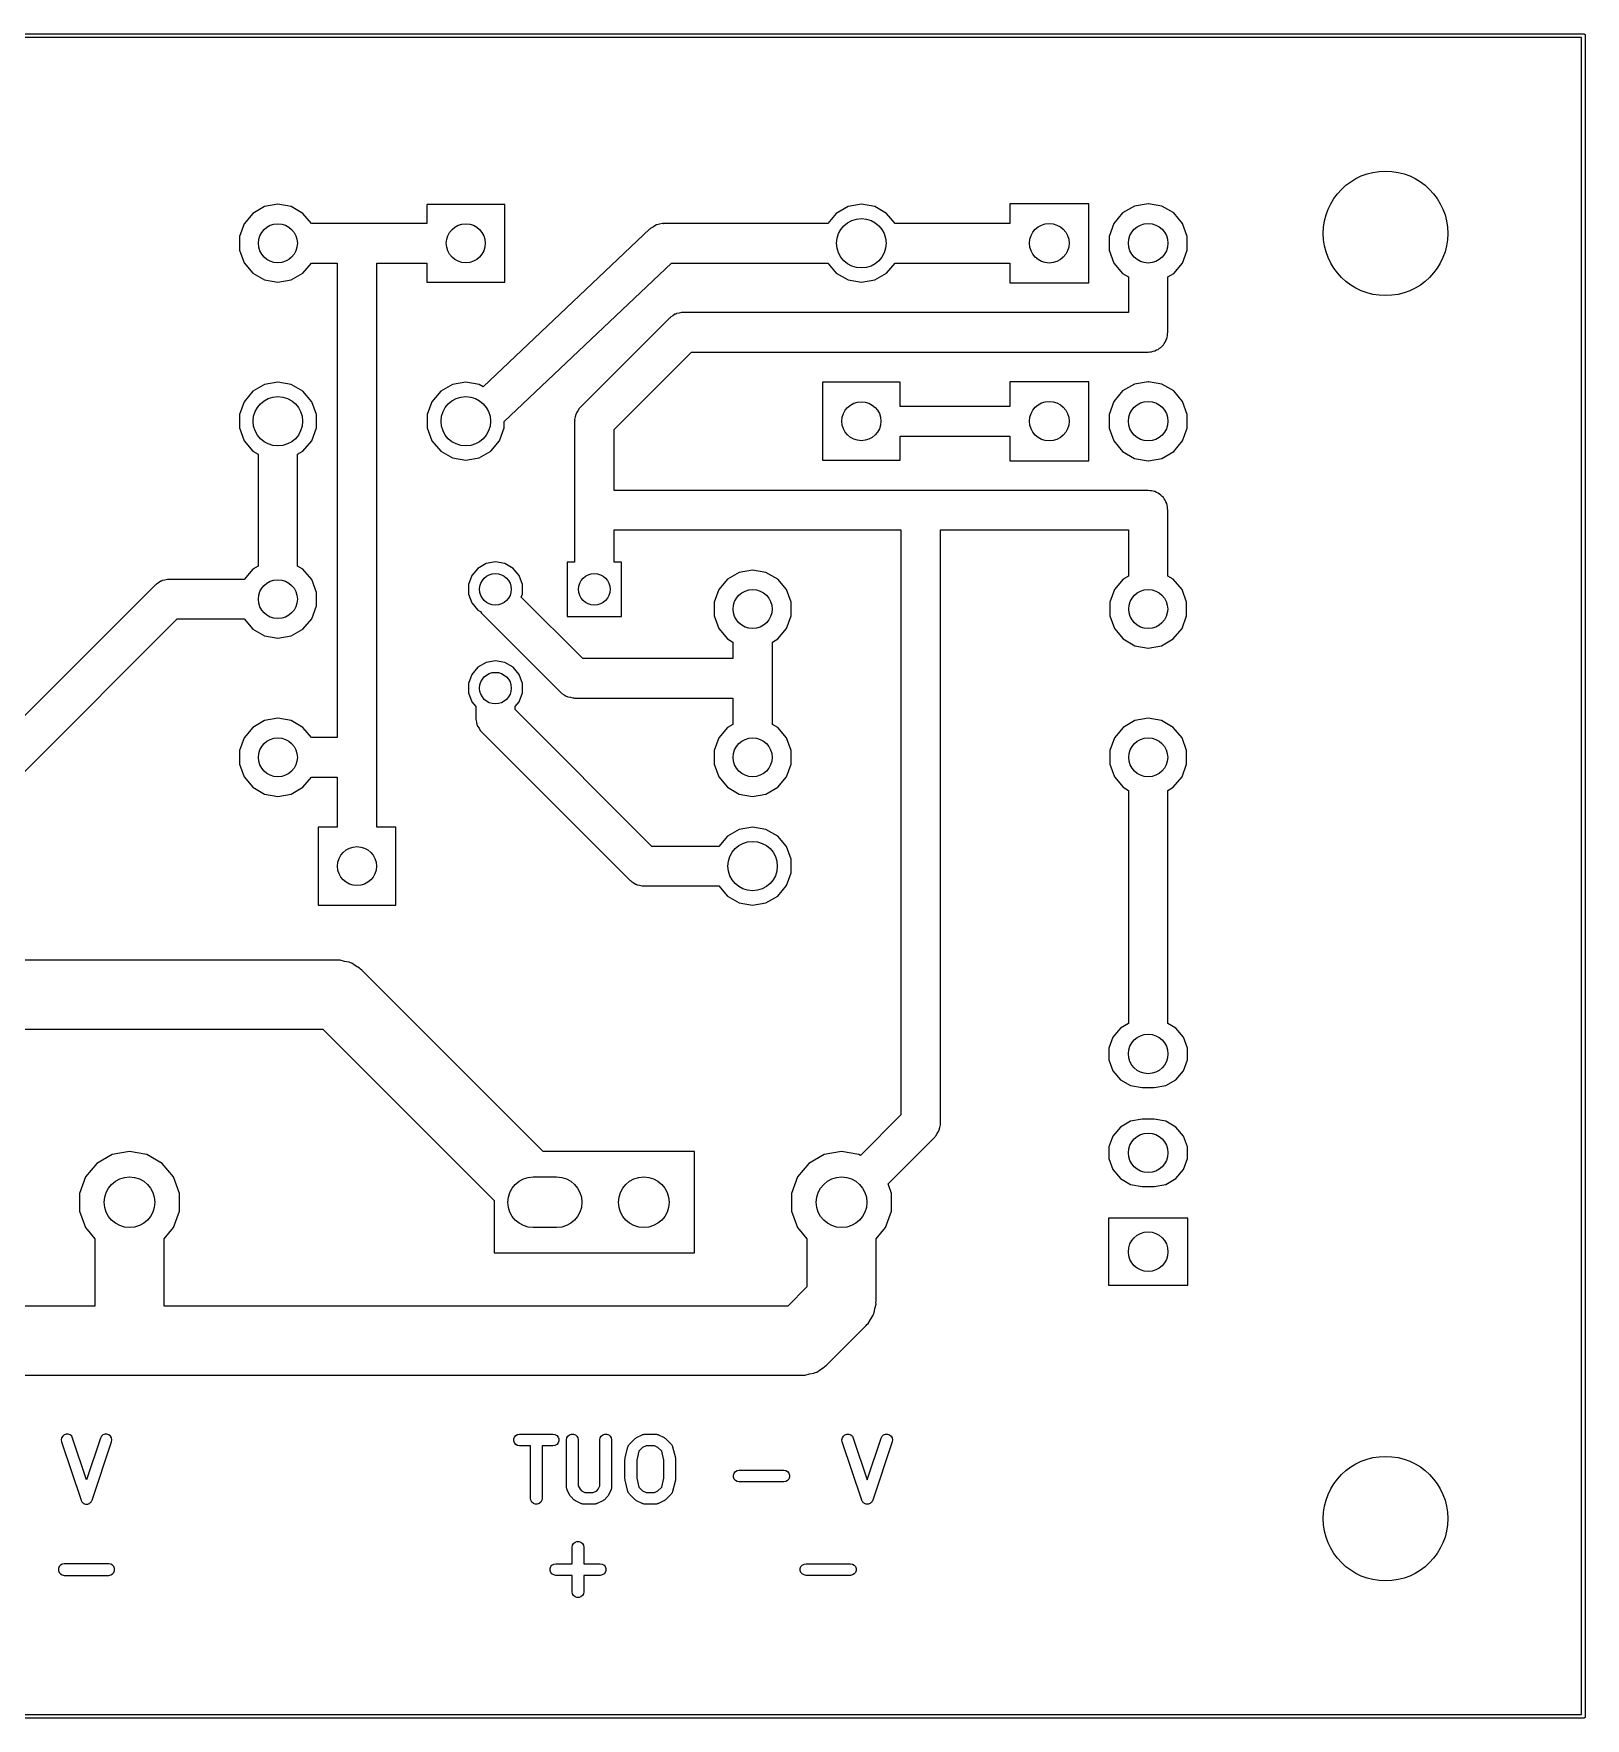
# Model space of a CAD drawing. Extents: x 83.8 to 162.6, y -99.1 to -55.8.
# Drawn here: x 122.76 to 162.61, y -99.11 to -55.83 of the extents above; entities that cross this region are included whole.
import ezdxf

# ---------------------------------------------------------------- set-up
doc = ezdxf.new("R2010")
doc.units = 0
doc.linetypes.add('Durchgehend', pattern=[0])
doc.layers.get('0').update_dxf_attribs({"lineweight": 0})
for name, color, linetype, lineweight in [('Beschriftung', 11, 'Continuous', 0), ('Bohrloch', 5, 'Continuous', 0), ('Bohrloch 3_2mm', 1, 'Continuous', 0), ('Langloch', 4, 'Continuous', 0), ('Leiterbahn', 112, 'Continuous', 0)]:
    doc.layers.add(name, color=color, linetype=linetype, lineweight=lineweight)

msp = doc.modelspace()

# ---------------------------------------------------------------- linework, layer by layer
for p, q in [((83.82, -55.83), (162.56, -55.83)), ((162.56, -55.83), (162.564, -55.8308)), ((162.564, -55.8308), (162.569, -55.8308)), ((162.569, -55.8308), (162.573, -55.8323)), ((162.51, -55.93), (83.87, -55.93)), ((162.51, -99.01), (162.51, -55.93)), ((162.573, -55.8323), (162.577, -55.833)), ((162.577, -55.833), (162.581, -55.8352)), ((162.581, -55.8352), (162.585, -55.8367)), ((162.585, -55.8367), (162.588, -55.8395)), ((162.588, -55.8395), (162.592, -55.8417)), ((162.592, -55.8417), (162.595, -55.845)), ((162.595, -55.845), (162.598, -55.8479)), ((162.598, -55.8479), (162.6, -55.8516)), ((162.6, -55.8516), (162.603, -55.855)), ((162.603, -55.855), (162.605, -55.8591)), ((162.605, -55.8591), (162.607, -55.8629)), ((162.607, -55.8629), (162.608, -55.8672)), ((162.608, -55.8672), (162.609, -55.8713)), ((162.609, -55.8713), (162.609, -55.8757)), ((162.609, -55.8757), (162.61, -55.88)), ((162.61, -55.88), (162.61, -99.06)), ((138.589, -60.8452), (138.602, -60.8367)), ((138.602, -60.8367), (138.611, -60.8248)), ((138.923, -60.7087), (138.938, -60.706)), ((151.38, -64.77), (151.388, -64.77)), ((162.56, -99.11), (83.82, -99.11)), ((83.87, -99.01), (162.51, -99.01)), ((162.564, -99.1092), (162.56, -99.11)), ((162.569, -99.1092), (162.564, -99.1092)), ((162.573, -99.1077), (162.569, -99.1092)), ((162.577, -99.107), (162.573, -99.1077)), ((162.581, -99.1048), (162.577, -99.107)), ((162.585, -99.1033), (162.581, -99.1048)), ((162.588, -99.1005), (162.585, -99.1033)), ((162.592, -99.0983), (162.588, -99.1005)), ((162.595, -99.095), (162.592, -99.0983)), ((162.598, -99.0921), (162.595, -99.095)), ((162.6, -99.0884), (162.598, -99.0921)), ((162.603, -99.085), (162.6, -99.0884)), ((162.605, -99.0809), (162.603, -99.085)), ((162.607, -99.0771), (162.605, -99.0809)), ((162.608, -99.0728), (162.607, -99.0771)), ((162.609, -99.0687), (162.608, -99.0728)), ((162.61, -99.06), (162.609, -99.0643)), ((162.609, -99.0643), (162.609, -99.0687))]:
    msp.add_line(p, q)
at = {"linetype": 'Durchgehend', "flags": 128}
msp.add_lwpolyline([(138.923, -60.7087), (138.907, -60.7069), (138.836, -60.7239), (138.764, -60.7366), (138.751, -60.7444), (138.736, -60.748), (138.675, -60.7883), (138.611, -60.8248)], dxfattribs=at)
at = {"layer": 'Beschriftung'}
for p, q in [((135.092, -91.9325), (135.11, -91.8836)), ((135.092, -91.9846), (135.092, -91.9325)), ((135.11, -92.0336), (135.092, -91.9846)), ((135.11, -91.8836), (135.143, -91.8437)), ((135.143, -92.0735), (135.11, -92.0336)), ((135.143, -91.8437), (135.188, -91.8176)), ((135.188, -92.0995), (135.143, -92.0735)), ((135.188, -91.8176), (135.24, -91.8086)), ((135.24, -92.1086), (135.188, -92.0995)), ((135.24, -91.8086), (136.097, -91.8086)), ((135.518, -92.1086), (135.24, -92.1086)), ((135.518, -93.4586), (135.518, -92.1086)), ((136.097, -92.1086), (135.818, -92.1086)), ((135.818, -92.1086), (135.818, -93.4586)), ((136.097, -91.8086), (136.148, -91.8176)), ((136.148, -92.0995), (136.097, -92.1086)), ((136.148, -91.8176), (136.193, -91.8437)), ((136.193, -92.0735), (136.148, -92.0995)), ((136.193, -91.8437), (136.227, -91.8836)), ((136.227, -92.0336), (136.193, -92.0735)), ((136.227, -91.8836), (136.245, -91.9325)), ((136.245, -91.9846), (136.227, -92.0336)), ((136.245, -91.9325), (136.245, -91.9846)), ((136.447, -91.9586), (136.456, -91.9073)), ((136.447, -93.1729), (136.447, -91.9586)), ((136.456, -91.9073), (136.482, -91.8622)), ((136.482, -91.8622), (136.522, -91.8287)), ((136.522, -91.8287), (136.571, -91.8109)), ((136.571, -91.8109), (136.623, -91.8109)), ((136.623, -91.8109), (136.672, -91.8287)), ((136.672, -91.8287), (136.712, -91.8622)), ((136.712, -91.8622), (136.738, -91.9073)), ((136.738, -91.9073), (136.747, -91.9586)), ((136.747, -91.9586), (136.747, -93.1374)), ((137.304, -91.9586), (137.313, -91.9073)), ((137.304, -93.1374), (137.304, -91.9586)), ((137.313, -91.9073), (137.339, -91.8622)), ((137.339, -91.8622), (137.379, -91.8287)), ((137.379, -91.8287), (137.428, -91.8109)), ((137.428, -91.8109), (137.48, -91.8109)), ((137.48, -91.8109), (137.529, -91.8287)), ((137.529, -91.8287), (137.569, -91.8622)), ((137.569, -91.8622), (137.595, -91.9073)), ((137.595, -91.9073), (137.604, -91.9586)), ((137.604, -91.9586), (137.604, -93.1729)), ((137.951, -92.4222), (138.023, -92.1365)), ((138.023, -92.1365), (138.029, -92.1234)), ((138.029, -92.1234), (138.032, -92.1095)), ((138.032, -92.1095), (138.039, -92.0997)), ((138.039, -92.0997), (138.044, -92.0889)), ((138.044, -92.0889), (138.054, -92.0786)), ((138.054, -92.0786), (138.062, -92.0668)), ((138.062, -92.0668), (138.205, -91.9239)), ((138.205, -91.9239), (138.225, -91.9102)), ((138.225, -91.9102), (138.244, -91.8958)), ((138.244, -91.8958), (138.387, -91.8244)), ((138.4, -92.1533), (138.304, -92.2495)), ((138.387, -91.8244), (138.395, -91.8219)), ((138.395, -91.8219), (138.403, -91.8176)), ((138.489, -92.1086), (138.4, -92.1533)), ((138.403, -91.8176), (138.42, -91.8146)), ((138.42, -91.8146), (138.437, -91.8096)), ((138.437, -91.8096), (138.445, -91.8101)), ((138.445, -91.8101), (138.454, -91.8086)), ((138.454, -91.8086), (138.74, -91.8086)), ((138.704, -92.1086), (138.489, -92.1086)), ((138.794, -92.1533), (138.704, -92.1086)), ((138.74, -91.8086), (138.748, -91.8101)), ((138.748, -91.8101), (138.757, -91.8096)), ((138.757, -91.8096), (138.774, -91.8146)), ((138.774, -91.8146), (138.791, -91.8176)), ((138.791, -91.8176), (138.799, -91.8219)), ((138.89, -92.2495), (138.794, -92.1533)), ((138.799, -91.8219), (138.807, -91.8244)), ((138.807, -91.8244), (138.95, -91.8958)), ((138.95, -91.8958), (138.969, -91.9101)), ((138.969, -91.9101), (138.989, -91.9239)), ((138.989, -91.9239), (139.131, -92.0668)), ((139.131, -92.0668), (139.14, -92.0786)), ((139.14, -92.0786), (139.15, -92.0889)), ((139.15, -92.0889), (139.155, -92.0997)), ((139.155, -92.0997), (139.161, -92.1095)), ((139.161, -92.1095), (139.165, -92.1233)), ((139.165, -92.1233), (139.171, -92.1365)), ((139.171, -92.1365), (139.242, -92.4222)), ((143.518, -91.9545), (143.529, -91.9034)), ((143.526, -92.006), (143.518, -91.9545)), ((144.026, -93.506), (143.526, -92.006)), ((143.529, -91.9034), (143.556, -91.8591)), ((143.556, -91.8591), (143.597, -91.8267)), ((143.597, -91.8267), (143.646, -91.8102)), ((143.646, -91.8102), (143.698, -91.8116)), ((143.698, -91.8116), (143.747, -91.8308)), ((143.747, -91.8308), (143.786, -91.8653)), ((143.786, -91.8653), (143.811, -91.9111)), ((143.811, -91.9111), (144.168, -92.9842)), ((144.168, -92.9842), (144.526, -91.9111)), ((144.811, -92.006), (144.311, -93.506)), ((144.526, -91.9111), (144.551, -91.8653)), ((144.551, -91.8653), (144.59, -91.8308)), ((144.59, -91.8308), (144.638, -91.8116)), ((144.638, -91.8116), (144.69, -91.8102)), ((144.69, -91.8102), (144.74, -91.8267)), ((144.74, -91.8267), (144.781, -91.8591)), ((144.781, -91.8591), (144.808, -91.9034)), ((144.808, -91.9034), (144.818, -91.9545)), ((144.818, -91.9545), (144.811, -92.006)), ((137.947, -92.4586), (137.95, -92.4405)), ((137.947, -92.9586), (137.947, -92.4586)), ((137.95, -92.4405), (137.951, -92.4222)), ((138.304, -92.2495), (138.247, -92.477)), ((138.247, -92.477), (138.247, -92.9401)), ((138.947, -92.477), (138.89, -92.2495)), ((138.947, -92.9401), (138.947, -92.477)), ((139.242, -92.4222), (139.244, -92.4405)), ((139.244, -92.4405), (139.247, -92.4586)), ((139.247, -92.4586), (139.247, -92.9586)), ((137.95, -92.9766), (137.947, -92.9586)), ((137.951, -92.995), (137.95, -92.9766)), ((138.023, -93.2807), (137.951, -92.995)), ((138.247, -92.9401), (138.304, -93.1676)), ((138.89, -93.1676), (138.947, -92.9401)), ((139.242, -92.995), (139.171, -93.2807)), ((139.244, -92.9766), (139.242, -92.995)), ((139.247, -92.9586), (139.244, -92.9766)), ((140.735, -92.8611), (140.753, -92.8121)), ((140.735, -92.9132), (140.735, -92.8611)), ((140.753, -92.9621), (140.735, -92.9132)), ((140.753, -92.8121), (140.786, -92.7722)), ((140.786, -93.0021), (140.753, -92.9621)), ((140.786, -92.7722), (140.831, -92.7462)), ((140.831, -93.0281), (140.786, -93.0021)), ((140.831, -92.7462), (140.883, -92.7371)), ((140.883, -93.0371), (140.831, -93.0281)), ((140.883, -92.7371), (142.025, -92.7371)), ((142.025, -93.0371), (140.883, -93.0371)), ((142.025, -92.7371), (142.077, -92.7462)), ((142.077, -93.0281), (142.025, -93.0371)), ((142.077, -92.7462), (142.122, -92.7722)), ((142.122, -93.0021), (142.077, -93.0281)), ((142.122, -92.7722), (142.155, -92.8121)), ((142.155, -92.9621), (142.122, -93.0021)), ((142.155, -92.8121), (142.173, -92.8611)), ((142.173, -92.9132), (142.155, -92.9621)), ((142.173, -92.8611), (142.173, -92.9132)), ((135.527, -93.5099), (135.518, -93.4586)), ((135.818, -93.4586), (135.809, -93.5099)), ((136.448, -93.1814), (136.447, -93.1729)), ((136.448, -93.19), (136.448, -93.1814)), ((136.453, -93.2068), (136.448, -93.19)), ((136.456, -93.2242), (136.453, -93.2068)), ((136.46, -93.2317), (136.456, -93.2242)), ((136.463, -93.2399), (136.46, -93.2317)), ((136.534, -93.3828), (136.463, -93.2399)), ((136.548, -93.4021), (136.534, -93.3828)), ((136.562, -93.4218), (136.548, -93.4021)), ((136.634, -93.4932), (136.562, -93.4218)), ((136.747, -93.1374), (136.792, -93.2269)), ((136.792, -93.2269), (136.829, -93.2639)), ((136.829, -93.2639), (136.918, -93.3086)), ((136.918, -93.3086), (137.133, -93.3086)), ((137.133, -93.3086), (137.222, -93.2639)), ((137.222, -93.2639), (137.259, -93.2269)), ((137.259, -93.2269), (137.304, -93.1374)), ((137.489, -93.4218), (137.417, -93.4932)), ((137.502, -93.4021), (137.489, -93.4218)), ((137.517, -93.3828), (137.502, -93.4021)), ((137.588, -93.2399), (137.517, -93.3828)), ((137.591, -93.2317), (137.588, -93.2399)), ((137.595, -93.2242), (137.591, -93.2317)), ((137.598, -93.2069), (137.595, -93.2242)), ((137.603, -93.19), (137.598, -93.2069)), ((137.604, -93.1729), (137.602, -93.1814)), ((137.602, -93.1814), (137.603, -93.19)), ((138.029, -93.2938), (138.023, -93.2807)), ((138.032, -93.3077), (138.029, -93.2938)), ((138.039, -93.3174), (138.032, -93.3077)), ((138.044, -93.3282), (138.039, -93.3174)), ((138.054, -93.3386), (138.044, -93.3282)), ((138.062, -93.3504), (138.054, -93.3386)), ((138.205, -93.4932), (138.062, -93.3504)), ((138.304, -93.1676), (138.4, -93.2639)), ((138.4, -93.2639), (138.489, -93.3086)), ((138.489, -93.3086), (138.704, -93.3086)), ((138.704, -93.3086), (138.794, -93.2639)), ((138.794, -93.2639), (138.89, -93.1676)), ((139.131, -93.3504), (138.989, -93.4932)), ((139.14, -93.3386), (139.131, -93.3504)), ((139.15, -93.3282), (139.14, -93.3386)), ((139.155, -93.3174), (139.15, -93.3282)), ((139.161, -93.3077), (139.155, -93.3174)), ((139.165, -93.2938), (139.161, -93.3077)), ((139.171, -93.2807), (139.165, -93.2938)), ((135.553, -93.555), (135.527, -93.5099)), ((135.593, -93.5885), (135.553, -93.555)), ((135.642, -93.6063), (135.593, -93.5885)), ((135.694, -93.6063), (135.642, -93.6063)), ((135.743, -93.5885), (135.694, -93.6063)), ((135.783, -93.555), (135.743, -93.5885)), ((135.809, -93.5099), (135.783, -93.555)), ((136.653, -93.507), (136.634, -93.4932)), ((136.673, -93.5213), (136.653, -93.507)), ((136.815, -93.5927), (136.673, -93.5213)), ((136.824, -93.5952), (136.815, -93.5927)), ((136.831, -93.5995), (136.824, -93.5952)), ((136.849, -93.6026), (136.831, -93.5995)), ((136.865, -93.6076), (136.849, -93.6026)), ((136.874, -93.6071), (136.865, -93.6076)), ((136.883, -93.6086), (136.874, -93.6071)), ((137.168, -93.6086), (136.883, -93.6086)), ((137.177, -93.6071), (137.168, -93.6086)), ((137.185, -93.6076), (137.177, -93.6071)), ((137.202, -93.6026), (137.185, -93.6076)), ((137.22, -93.5995), (137.202, -93.6026)), ((137.227, -93.5952), (137.22, -93.5995)), ((137.235, -93.5927), (137.227, -93.5952)), ((137.378, -93.5213), (137.235, -93.5927)), ((137.398, -93.507), (137.378, -93.5213)), ((137.417, -93.4932), (137.398, -93.507)), ((138.225, -93.507), (138.205, -93.4932)), ((138.244, -93.5213), (138.225, -93.507)), ((138.387, -93.5927), (138.244, -93.5213)), ((138.395, -93.5952), (138.387, -93.5927)), ((138.403, -93.5995), (138.395, -93.5952)), ((138.42, -93.6026), (138.403, -93.5995)), ((138.437, -93.6076), (138.42, -93.6026)), ((138.445, -93.6071), (138.437, -93.6076)), ((138.454, -93.6086), (138.445, -93.6071)), ((138.74, -93.6086), (138.454, -93.6086)), ((138.748, -93.6071), (138.74, -93.6086)), ((138.757, -93.6076), (138.748, -93.6071)), ((138.774, -93.6026), (138.757, -93.6076)), ((138.791, -93.5995), (138.774, -93.6026)), ((138.799, -93.5952), (138.791, -93.5995)), ((138.807, -93.5927), (138.799, -93.5952)), ((138.947, -93.5227), (138.807, -93.5927)), ((138.95, -93.5213), (138.947, -93.5227)), ((138.969, -93.507), (138.95, -93.5213)), ((138.989, -93.4932), (138.969, -93.507)), ((144.028, -93.5096), (144.026, -93.506)), ((144.029, -93.5137), (144.028, -93.5096)), ((144.04, -93.5325), (144.029, -93.5137)), ((144.051, -93.5518), (144.04, -93.5325)), ((144.054, -93.5546), (144.051, -93.5518)), ((144.056, -93.5581), (144.054, -93.5546)), ((144.073, -93.5718), (144.056, -93.5581)), ((144.09, -93.5864), (144.073, -93.5718)), ((144.094, -93.5879), (144.09, -93.5864)), ((144.097, -93.5905), (144.094, -93.5879)), ((144.118, -93.5974), (144.097, -93.5905)), ((144.138, -93.6055), (144.118, -93.5974)), ((144.142, -93.6056), (144.138, -93.6055)), ((144.146, -93.6069), (144.142, -93.6056)), ((144.168, -93.6063), (144.146, -93.6069)), ((144.19, -93.6069), (144.168, -93.6063)), ((144.194, -93.6056), (144.19, -93.6069)), ((144.198, -93.6055), (144.194, -93.6056)), ((144.219, -93.5974), (144.198, -93.6055)), ((144.24, -93.5905), (144.219, -93.5974)), ((144.243, -93.5879), (144.24, -93.5905)), ((144.247, -93.5864), (144.243, -93.5879)), ((144.263, -93.5718), (144.247, -93.5864)), ((144.281, -93.5581), (144.263, -93.5718)), ((144.283, -93.5546), (144.281, -93.5581)), ((144.286, -93.5518), (144.283, -93.5546)), ((144.296, -93.5325), (144.286, -93.5518)), ((144.308, -93.5137), (144.296, -93.5325)), ((144.309, -93.5096), (144.308, -93.5137)), ((144.311, -93.506), (144.309, -93.5096)), ((136.59, -94.7157), (136.599, -94.6644)), ((136.59, -95.1371), (136.59, -94.7157)), ((136.599, -94.6644), (136.625, -94.6193)), ((136.625, -94.6193), (136.665, -94.5858)), ((136.665, -94.5858), (136.714, -94.568)), ((136.714, -94.568), (136.766, -94.568)), ((136.766, -94.568), (136.815, -94.5858)), ((136.815, -94.5858), (136.855, -94.6193)), ((136.855, -94.6193), (136.881, -94.6644)), ((136.881, -94.6644), (136.89, -94.7157)), ((136.89, -94.7157), (136.89, -95.1371)), ((136.021, -95.2611), (136.038, -95.2121)), ((136.038, -95.2121), (136.072, -95.1722)), ((136.072, -95.1722), (136.117, -95.1462)), ((136.117, -95.1462), (136.168, -95.1371)), ((136.168, -95.1371), (136.59, -95.1371)), ((136.89, -95.1371), (137.311, -95.1371)), ((137.311, -95.1371), (137.362, -95.1462)), ((137.362, -95.1462), (137.408, -95.1722)), ((137.408, -95.1722), (137.441, -95.2121)), ((137.441, -95.2121), (137.459, -95.2611)), ((142.449, -95.2611), (142.467, -95.2121)), ((142.467, -95.2121), (142.5, -95.1722)), ((142.5, -95.1722), (142.546, -95.1462)), ((142.546, -95.1462), (142.597, -95.1371)), ((142.597, -95.1371), (143.74, -95.1371)), ((143.74, -95.1371), (143.791, -95.1462)), ((143.791, -95.1462), (143.836, -95.1722)), ((143.836, -95.1722), (143.87, -95.2121)), ((143.87, -95.2121), (143.887, -95.2611)), ((136.021, -95.3132), (136.021, -95.2611)), ((136.038, -95.3621), (136.021, -95.3132)), ((136.072, -95.4021), (136.038, -95.3621)), ((136.117, -95.4281), (136.072, -95.4021)), ((136.168, -95.4371), (136.117, -95.4281)), ((136.59, -95.4371), (136.168, -95.4371)), ((136.59, -95.8586), (136.59, -95.4371)), ((137.311, -95.4371), (136.89, -95.4371)), ((136.89, -95.4371), (136.89, -95.8586)), ((137.362, -95.4281), (137.311, -95.4371)), ((137.408, -95.4021), (137.362, -95.4281)), ((137.441, -95.3621), (137.408, -95.4021)), ((137.459, -95.3132), (137.441, -95.3621)), ((137.459, -95.2611), (137.459, -95.3132)), ((142.449, -95.3132), (142.449, -95.2611)), ((142.467, -95.3621), (142.449, -95.3132)), ((142.5, -95.4021), (142.467, -95.3621)), ((142.546, -95.4281), (142.5, -95.4021)), ((142.597, -95.4371), (142.546, -95.4281)), ((143.74, -95.4371), (142.597, -95.4371)), ((143.791, -95.4281), (143.74, -95.4371)), ((143.836, -95.4021), (143.791, -95.4281)), ((143.87, -95.3621), (143.836, -95.4021)), ((143.887, -95.3132), (143.87, -95.3621)), ((143.887, -95.2611), (143.887, -95.3132)), ((136.599, -95.9099), (136.59, -95.8586)), ((136.625, -95.955), (136.599, -95.9099)), ((136.665, -95.9885), (136.625, -95.955)), ((136.714, -96.0063), (136.665, -95.9885)), ((136.766, -96.0063), (136.714, -96.0063)), ((136.815, -95.9885), (136.766, -96.0063)), ((136.855, -95.955), (136.815, -95.9885)), ((136.881, -95.9099), (136.855, -95.955)), ((136.89, -95.8586), (136.881, -95.9099))]:
    msp.add_line(p, q, dxfattribs=at)
at = {"layer": 'Beschriftung', "linetype": 'Durchgehend', "flags": 128}
for points in [[(124.69, -91.8267), (124.64, -91.8102), (124.588, -91.8116), (124.54, -91.8308), (124.501, -91.8653), (124.476, -91.9111), (124.118, -92.9842), (123.761, -91.9111), (123.736, -91.8653), (123.697, -91.8308), (123.648, -91.8116), (123.596, -91.8102), (123.547, -91.8267), (123.506, -91.8591), (123.479, -91.9034), (123.468, -91.9545), (123.476, -92.006), (123.976, -93.506), (123.978, -93.5096), (123.979, -93.5137), (123.99, -93.5325), (124.001, -93.5518), (124.004, -93.5546), (124.006, -93.5581), (124.023, -93.5718), (124.04, -93.5864), (124.044, -93.5879), (124.047, -93.5905), (124.068, -93.5974), (124.088, -93.6055), (124.092, -93.6056), (124.096, -93.6069), (124.118, -93.6063), (124.14, -93.6069), (124.144, -93.6056), (124.148, -93.6055), (124.169, -93.5974), (124.19, -93.5905), (124.193, -93.5879), (124.197, -93.5864), (124.213, -93.5718), (124.231, -93.5581), (124.233, -93.5546), (124.236, -93.5518), (124.246, -93.5325), (124.258, -93.5137), (124.259, -93.5096), (124.261, -93.506), (124.761, -92.006), (124.768, -91.9545), (124.758, -91.9034), (124.731, -91.8591)], [(124.741, -95.1462), (124.69, -95.1371), (123.547, -95.1371), (123.496, -95.1462), (123.45, -95.1722), (123.417, -95.2121), (123.399, -95.2611), (123.399, -95.3132), (123.417, -95.3621), (123.45, -95.4021), (123.496, -95.4281), (123.547, -95.4371), (124.69, -95.4371), (124.741, -95.4281), (124.786, -95.4021), (124.82, -95.3621), (124.837, -95.3132), (124.837, -95.2611), (124.82, -95.2121), (124.786, -95.1722)]]:
    msp.add_lwpolyline(points, close=True, dxfattribs=at)
at = {"layer": 'Bohrloch', "lineweight": 0}
for centre, radius in [((144.018, -61.214), 0.635), ((129.032, -61.214), 0.5004), ((133.858, -61.214), 0.5004), ((148.844, -61.214), 0.508), ((151.384, -61.214), 0.508), ((129.032, -65.786), 0.635), ((133.858, -65.786), 0.635), ((144.018, -65.786), 0.5004), ((148.844, -65.786), 0.508), ((151.384, -65.786), 0.508), ((129.032, -70.358), 0.5004), ((134.62, -70.104), 0.4064), ((137.16, -70.104), 0.4064), ((141.224, -70.612), 0.5004), ((151.384, -70.612), 0.5004), ((134.62, -72.644), 0.4064), ((129.032, -74.422), 0.5004), ((141.224, -74.422), 0.5004), ((151.384, -74.422), 0.5004), ((141.224, -77.216), 0.635), ((131.064, -77.216), 0.5004), ((151.384, -82.042), 0.508), ((151.384, -84.582), 0.508), ((125.222, -85.852), 0.65), ((138.43, -85.852), 0.65), ((143.51, -85.852), 0.65), ((151.384, -87.122), 0.508)]:
    msp.add_circle(centre, radius, dxfattribs=at)
at = {"layer": 'Bohrloch 3_2mm', "lineweight": 0}
for centre in [(157.48, -60.96), (157.48, -93.98)]:
    msp.add_circle(centre, 1.6, dxfattribs=at)
at = {"layer": 'Langloch', "linetype": 'Durchgehend', "flags": 128}
msp.add_lwpolyline([(135.59, -85.202), (136.19, -85.202, -1), (136.19, -86.502), (135.59, -86.502, -1)], format="xyb", close=True, dxfattribs=at)
at = {"layer": 'Leiterbahn', "linetype": 'Durchgehend', "flags": 128}
for points in [[(139.446, -62.992), (139.424, -62.9959), (139.402, -62.9939), (139.338, -63.0111), (139.272, -63.0226), (139.253, -63.0338), (139.231, -63.0396), (139.177, -63.0777), (139.119, -63.1108), (139.105, -63.128), (139.087, -63.1408), (136.801, -65.4268), (136.788, -65.4451), (136.771, -65.4595), (136.738, -65.5169), (136.7, -65.5713), (136.694, -65.5929), (136.683, -65.6123), (136.671, -65.6776), (136.654, -65.7417), (136.656, -65.764), (136.652, -65.786), (136.652, -69.4055), (136.462, -69.4055), (136.462, -70.8025), (137.859, -70.8025), (137.859, -69.4055), (137.668, -69.4055), (137.668, -68.58), (145.034, -68.58), (145.034, -83.6096), (143.995, -84.6483), (143.956, -84.6257), (143.51, -84.547), (143.064, -84.6257), (142.671, -84.8523), (142.38, -85.1995), (142.225, -85.6254), (142.225, -86.0786), (142.38, -86.5045), (142.621, -86.7919), (142.621, -88.0238), (142.126, -88.519), (126.111, -88.519), (126.111, -86.7919), (126.352, -86.5045), (126.507, -86.0786), (126.507, -85.6254), (126.352, -85.1995), (126.061, -84.8523), (125.668, -84.6257), (125.222, -84.547), (124.776, -84.6257), (124.383, -84.8523), (124.092, -85.1995), (123.937, -85.6254), (123.937, -86.0786), (124.092, -86.5045), (124.333, -86.7919), (124.333, -88.519), (111.874, -88.519), (110.978, -87.6224), (110.978, -86.8794), (110.182, -86.8794), (110.104, -86.8243), (109.805, -86.7444), (109.498, -86.7713), (109.266, -86.8794), (108.478, -86.8794), (108.478, -88.3806), (109.221, -88.3806), (110.877, -90.0366), (110.909, -90.0591), (110.935, -90.089), (111.035, -90.1471), (111.13, -90.2137), (111.168, -90.2238), (111.202, -90.2434), (111.316, -90.2636), (111.429, -90.2936), (111.467, -90.2902), (111.506, -90.297), (142.494, -90.297), (142.533, -90.2902), (142.571, -90.2936), (142.684, -90.2636), (142.798, -90.2434), (142.832, -90.2238), (142.87, -90.2137), (142.965, -90.1471), (143.065, -90.089), (143.091, -90.0591), (143.123, -90.0366), (144.139, -89.0206), (144.161, -88.9886), (144.191, -88.9634), (144.249, -88.8629), (144.316, -88.7677), (144.326, -88.7299), (144.345, -88.6961), (144.366, -88.5817), (144.396, -88.4695), (144.392, -88.4305), (144.399, -88.392), (144.399, -86.7919), (144.64, -86.5045), (144.795, -86.0786), (144.795, -85.6254), (144.704, -85.376), (145.901, -84.1792), (145.914, -84.1609), (145.931, -84.1465), (145.964, -84.0891), (146.002, -84.0347), (146.008, -84.0131), (146.019, -83.9937), (146.031, -83.9284), (146.048, -83.8643), (146.046, -83.842), (146.05, -83.82), (146.05, -68.58), (150.876, -68.58), (150.876, -69.7644), (150.739, -69.8434), (150.515, -70.1103), (150.396, -70.4378), (150.396, -70.7862), (150.515, -71.1137), (150.739, -71.3806), (151.041, -71.5548), (151.384, -71.6153), (151.727, -71.5548), (152.029, -71.3806), (152.253, -71.1137), (152.372, -70.7862), (152.372, -70.4378), (152.253, -70.1103), (152.029, -69.8434), (151.892, -69.7644), (151.892, -68.072), (151.884, -68.0282), (151.884, -67.9838), (151.869, -67.942), (151.861, -67.8983), (151.839, -67.8598), (151.824, -67.818), (151.795, -67.784), (151.773, -67.7455), (151.739, -67.7169), (151.711, -67.6828), (151.672, -67.6606), (151.638, -67.6321), (151.596, -67.6169), (151.558, -67.5946), (151.514, -67.5869), (151.472, -67.5717), (151.428, -67.5717), (151.384, -67.564), (137.668, -67.564), (137.668, -65.9964), (139.656, -64.008), (151.384, -64.008), (151.428, -64.0003), (151.472, -64.0003), (151.514, -63.9851), (151.558, -63.9774), (151.596, -63.9551), (151.638, -63.9399), (151.672, -63.9114), (151.711, -63.8892), (151.739, -63.8551), (151.773, -63.8265), (151.795, -63.788), (151.824, -63.754), (151.839, -63.7122), (151.861, -63.6737), (151.869, -63.63), (151.884, -63.5882), (151.884, -63.5438), (151.892, -63.5), (151.892, -62.0783), (152.041, -61.9923), (152.268, -61.722), (152.388, -61.3904), (152.388, -61.0376), (152.268, -60.706), (152.041, -60.4357), (151.735, -60.2593), (151.388, -60.198), (151.38, -60.198), (151.033, -60.2593), (150.727, -60.4357), (150.5, -60.706), (150.38, -61.0376), (150.38, -61.3904), (150.5, -61.722), (150.727, -61.9923), (150.876, -62.0783), (150.876, -62.992)], [(132.063, -76.2165), (131.572, -76.2165), (131.572, -61.722), (132.859, -61.722), (132.859, -62.2135), (134.857, -62.2135), (134.857, -60.2145), (132.859, -60.2145), (132.859, -60.706), (129.896, -60.706), (129.677, -60.4454), (129.375, -60.2712), (129.032, -60.2107), (128.689, -60.2712), (128.387, -60.4454), (128.163, -60.7123), (128.044, -61.0398), (128.044, -61.3882), (128.163, -61.7157), (128.387, -61.9826), (128.689, -62.1568), (129.032, -62.2173), (129.375, -62.1568), (129.677, -61.9826), (129.896, -61.722), (130.556, -61.722), (130.556, -73.914), (129.896, -73.914), (129.677, -73.6534), (129.375, -73.4792), (129.032, -73.4187), (128.689, -73.4792), (128.387, -73.6534), (128.163, -73.9203), (128.044, -74.2478), (128.044, -74.5962), (128.163, -74.9237), (128.387, -75.1906), (128.689, -75.3648), (129.032, -75.4253), (129.375, -75.3648), (129.677, -75.1906), (129.896, -74.93), (130.556, -74.93), (130.556, -76.2165), (130.065, -76.2165), (130.065, -78.2155), (132.063, -78.2155)], [(128.524, -69.5104), (128.387, -69.5894), (128.168, -69.85), (126.238, -69.85), (126.216, -69.8539), (126.194, -69.8519), (126.13, -69.8691), (126.064, -69.8806), (126.045, -69.8918), (126.023, -69.8976), (125.969, -69.9357), (125.911, -69.9688), (125.897, -69.986), (125.879, -69.9988), (121.964, -73.914), (119.736, -73.914), (119.517, -73.6534), (119.215, -73.4792), (118.872, -73.4187), (118.529, -73.4792), (118.227, -73.6534), (118.003, -73.9203), (117.884, -74.2478), (117.884, -74.5962), (117.909, -74.6662), (117.646, -74.93), (112.295, -74.93), (112.238, -74.863), (112.013, -74.7327), (111.756, -74.6874), (110.748, -74.6874), (110.491, -74.7327), (110.266, -74.863), (110.098, -75.0627), (110.009, -75.3077), (110.009, -75.5683), (110.098, -75.8133), (110.266, -76.013), (110.491, -76.1433), (110.748, -76.1886), (111.756, -76.1886), (112.013, -76.1433), (112.238, -76.013), (112.295, -75.946), (117.856, -75.946), (117.878, -75.9421), (117.9, -75.9441), (117.964, -75.9269), (118.03, -75.9154), (118.049, -75.9042), (118.071, -75.8984), (118.125, -75.8603), (118.183, -75.8272), (118.197, -75.81), (118.215, -75.7972), (118.63, -75.3826), (118.872, -75.4253), (119.215, -75.3648), (119.517, -75.1906), (119.736, -74.93), (122.174, -74.93), (122.196, -74.9261), (122.218, -74.9281), (122.282, -74.9109), (122.348, -74.8994), (122.367, -74.8882), (122.389, -74.8824), (122.443, -74.8443), (122.501, -74.8112), (122.515, -74.794), (122.533, -74.7812), (126.448, -70.866), (128.168, -70.866), (128.387, -71.1266), (128.689, -71.3008), (129.032, -71.3613), (129.375, -71.3008), (129.677, -71.1266), (129.901, -70.8597), (130.02, -70.5322), (130.02, -70.1838), (129.901, -69.8563), (129.677, -69.5894), (129.54, -69.5104), (129.54, -66.6336), (129.677, -66.5546), (129.901, -66.2877), (130.02, -65.9602), (130.02, -65.6118), (129.901, -65.2843), (129.677, -65.0174), (129.375, -64.8432), (129.032, -64.7827), (128.689, -64.8432), (128.387, -65.0174), (128.163, -65.2843), (128.044, -65.6118), (128.044, -65.9602), (128.163, -66.2877), (128.387, -66.5546), (128.524, -66.6336)], [(149.86, -64.77), (147.828, -64.77), (147.828, -65.405), (145.017, -65.405), (145.017, -64.7865), (143.019, -64.7865), (143.019, -66.7855), (145.017, -66.7855), (145.017, -66.167), (147.828, -66.167), (147.828, -66.802), (149.86, -66.802)], [(136.293, -72.7492), (136.311, -72.762), (136.325, -72.7792), (136.383, -72.8123), (136.437, -72.8504), (136.459, -72.8562), (136.478, -72.8674), (136.544, -72.8789), (136.608, -72.8961), (136.63, -72.8941), (136.652, -72.898), (140.716, -72.898), (140.716, -73.5744), (140.579, -73.6534), (140.355, -73.9203), (140.236, -74.2478), (140.236, -74.5962), (140.355, -74.9237), (140.579, -75.1906), (140.881, -75.3648), (141.224, -75.4253), (141.567, -75.3648), (141.869, -75.1906), (142.093, -74.9237), (142.212, -74.5962), (142.212, -74.2478), (142.093, -73.9203), (141.869, -73.6534), (141.732, -73.5744), (141.732, -71.4596), (141.869, -71.3806), (142.093, -71.1137), (142.212, -70.7862), (142.212, -70.4378), (142.093, -70.1103), (141.869, -69.8434), (141.567, -69.6692), (141.224, -69.6087), (140.881, -69.6692), (140.579, -69.8434), (140.355, -70.1103), (140.236, -70.4378), (140.236, -70.7862), (140.355, -71.1137), (140.579, -71.3806), (140.716, -71.4596), (140.716, -71.882), (136.862, -71.882), (135.283, -70.3023), (135.311, -70.2258), (135.311, -69.9822), (135.227, -69.7534), (135.071, -69.5669), (134.86, -69.4451), (134.62, -69.4028), (134.38, -69.4451), (134.169, -69.5669), (134.013, -69.7534), (133.929, -69.9822), (133.929, -70.2258), (134.013, -70.4546), (134.169, -70.6411), (134.233, -70.6782), (134.261, -70.7172)], [(111.385, -81.1466), (111.417, -81.1691), (111.443, -81.199), (111.543, -81.2571), (111.638, -81.3237), (111.676, -81.3338), (111.71, -81.3534), (111.824, -81.3736), (111.937, -81.4036), (111.975, -81.4002), (112.014, -81.407), (130.188, -81.407), (134.59, -85.8092), (134.59, -87.152), (139.73, -87.152), (139.73, -84.552), (135.847, -84.552), (131.185, -79.8894), (131.153, -79.8669), (131.127, -79.837), (131.027, -79.7789), (130.932, -79.7123), (130.894, -79.7022), (130.86, -79.6826), (130.746, -79.6624), (130.633, -79.6324), (130.595, -79.6358), (130.556, -79.629), (112.382, -79.629), (109.093, -76.3398), (109.093, -74.2822), (109.588, -73.787), (111.252, -73.787), (111.556, -73.7334), (111.703, -73.6486), (111.756, -73.6486), (112.013, -73.6033), (112.238, -73.473), (112.406, -73.2733), (112.495, -73.0283), (112.495, -72.7677), (112.406, -72.5227), (112.238, -72.323), (112.013, -72.1927), (111.756, -72.1474), (111.703, -72.1474), (111.556, -72.0626), (111.252, -72.009), (109.22, -72.009), (109.181, -72.0158), (109.143, -72.0124), (109.03, -72.0424), (108.916, -72.0626), (108.882, -72.0822), (108.844, -72.0923), (108.749, -72.1589), (108.649, -72.217), (108.623, -72.2469), (108.591, -72.2694), (107.575, -73.2854), (107.553, -73.3174), (107.523, -73.3426), (107.465, -73.4431), (107.398, -73.5383), (107.388, -73.5761), (107.369, -73.6099), (107.348, -73.7243), (107.318, -73.8365), (107.322, -73.8755), (107.315, -73.914), (107.315, -76.708), (107.322, -76.7465), (107.318, -76.7855), (107.348, -76.8977), (107.369, -77.0121), (107.388, -77.0459), (107.398, -77.0837), (107.465, -77.1789), (107.523, -77.2794), (107.553, -77.3046), (107.575, -77.3366)], [(135.311, -72.7658), (135.311, -72.5222), (135.227, -72.2934), (135.071, -72.1069), (134.86, -71.9851), (134.62, -71.9428), (134.38, -71.9851), (134.169, -72.1069), (134.013, -72.2934), (133.929, -72.5222), (133.929, -72.7658), (134.013, -72.9946), (134.112, -73.1128), (134.112, -73.406), (134.116, -73.428), (134.114, -73.4503), (134.131, -73.5144), (134.143, -73.5797), (134.154, -73.5991), (134.16, -73.6207), (134.198, -73.6751), (134.231, -73.7325), (134.248, -73.7469), (134.261, -73.7652), (138.071, -77.5752), (138.089, -77.588), (138.103, -77.6052), (138.161, -77.6383), (138.215, -77.6764), (138.237, -77.6822), (138.256, -77.6934), (138.322, -77.7049), (138.386, -77.7221), (138.408, -77.7201), (138.43, -77.724), (140.36, -77.724), (140.579, -77.9846), (140.881, -78.1588), (141.224, -78.2193), (141.567, -78.1588), (141.869, -77.9846), (142.093, -77.7177), (142.212, -77.3902), (142.212, -77.0418), (142.093, -76.7143), (141.869, -76.4474), (141.567, -76.2732), (141.224, -76.2127), (140.881, -76.2732), (140.579, -76.4474), (140.36, -76.708), (138.64, -76.708), (135.128, -73.1956), (135.128, -73.1128), (135.227, -72.9946)], [(150.48, -81.6102), (150.377, -81.892), (150.377, -82.192), (150.48, -82.4738), (150.673, -82.7036), (150.932, -82.8535), (151.228, -82.9056), (151.54, -82.9056), (151.836, -82.8535), (152.095, -82.7036), (152.288, -82.4738), (152.391, -82.192), (152.391, -81.892), (152.288, -81.6102), (152.095, -81.3804), (151.892, -81.263), (151.892, -75.2696), (152.029, -75.1906), (152.253, -74.9237), (152.372, -74.5962), (152.372, -74.2478), (152.253, -73.9203), (152.029, -73.6534), (151.727, -73.4792), (151.384, -73.4187), (151.041, -73.4792), (150.739, -73.6534), (150.515, -73.9203), (150.396, -74.2478), (150.396, -74.5962), (150.515, -74.9237), (150.739, -75.1906), (150.876, -75.2696), (150.876, -81.263), (150.673, -81.3804)], [(150.48, -84.1502), (150.377, -84.432), (150.377, -84.732), (150.48, -85.0138), (150.673, -85.2436), (150.932, -85.3935), (151.228, -85.4456), (151.54, -85.4456), (151.836, -85.3935), (152.095, -85.2436), (152.288, -85.0138), (152.391, -84.732), (152.391, -84.432), (152.288, -84.1502), (152.095, -83.9204), (151.836, -83.7705), (151.54, -83.7184), (151.228, -83.7184), (150.932, -83.7705), (150.673, -83.9204)], [(150.368, -87.9856), (152.4, -87.9856), (152.4, -86.2584), (150.368, -86.2584)]]:
    msp.add_lwpolyline(points, close=True, dxfattribs=at)
for points in [[(138.589, -60.8452), (134.305, -64.9032), (134.201, -64.8432), (133.858, -64.7827), (133.515, -64.8432), (133.213, -65.0174), (132.989, -65.2843), (132.87, -65.6118), (132.87, -65.9602), (132.989, -66.2877), (133.213, -66.5546), (133.515, -66.7288), (133.858, -66.7893), (134.201, -66.7288), (134.503, -66.5546), (134.727, -66.2877), (134.846, -65.9602), (134.846, -65.7903), (139.14, -61.722), (143.154, -61.722), (143.373, -61.9826), (143.675, -62.1568), (144.018, -62.2173), (144.361, -62.1568), (144.663, -61.9826), (144.882, -61.722), (147.828, -61.722), (147.828, -62.23), (149.86, -62.23), (149.86, -60.198), (147.828, -60.198), (147.828, -60.706), (144.882, -60.706), (144.663, -60.4454), (144.361, -60.2712), (144.018, -60.2107), (143.675, -60.2712), (143.373, -60.4454), (143.154, -60.706), (138.938, -60.706)], [(151.38, -64.77), (151.033, -64.8313), (150.727, -65.0077), (150.5, -65.278), (150.38, -65.6096), (150.38, -65.9624), (150.5, -66.294), (150.727, -66.5643), (151.033, -66.7407), (151.38, -66.802), (151.388, -66.802), (151.735, -66.7407), (152.041, -66.5643), (152.268, -66.294), (152.388, -65.9624), (152.388, -65.6096), (152.268, -65.278), (152.041, -65.0077), (151.735, -64.8313), (151.388, -64.77)]]:
    msp.add_lwpolyline(points, dxfattribs=at)

doc.saveas('drawing.dxf')
